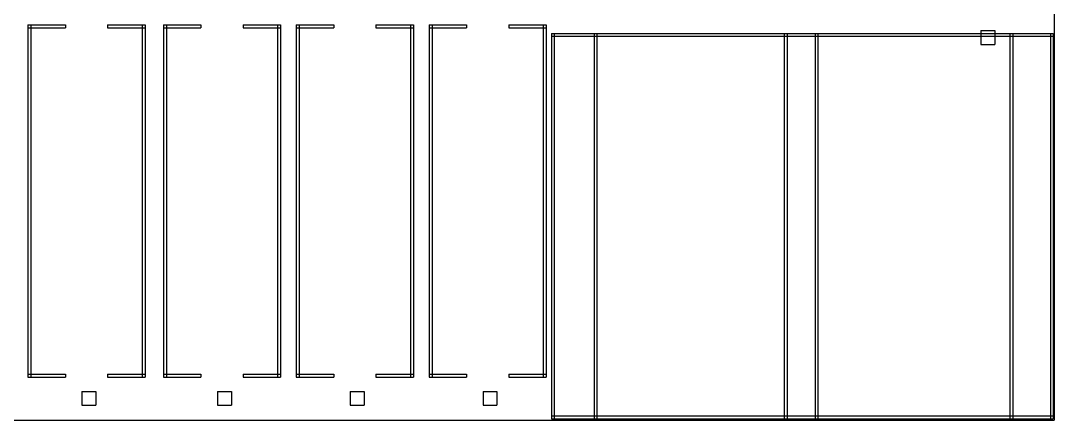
# Model space of a CAD drawing. Header units: metres. Extents: x 0 to 5834, y -4040 to 50.
# Drawn here: x 4121 to 5834, y -4040 to -3378 of the extents above; entities that cross this region are included whole.
import ezdxf

# ---------------------------------------------------------------- set-up
doc = ezdxf.new("R2010")
doc.units = ezdxf.units.M

msp = doc.modelspace()

# ---------------------------------------------------------------- linework, layer by layer
for p in [(5833.913386, 0), (0, -4039.968504)]:
    msp.add_line(p, (5833.913386, -4039.968504))
at = {"layer": '1'}
for p, q in [((4133.444882, -3384.822835), (4138.444882, -3384.822835)), ((4133.444882, -3384.822835), (4133.444882, -3968.562992)), ((4133.444882, -3384.822835), (4195.531496, -3384.822835)), ((4133.444882, -3384.822835), (4133.444882, -3389.822835)), ((4133.444882, -3389.822835), (4195.531496, -3389.822835)), ((4138.444882, -3384.822835), (4138.444882, -3968.562992)), ((4195.531496, -3384.822835), (4195.531496, -3389.822835)), ((4265.334646, -3384.822835), (4327.42126, -3384.822835)), ((4265.334646, -3384.822835), (4265.334646, -3389.822835)), ((4265.334646, -3389.822835), (4327.42126, -3389.822835)), ((4322.42126, -3384.822835), (4327.42126, -3384.822835)), ((4322.42126, -3384.822835), (4322.42126, -3968.562992)), ((4327.42126, -3384.822835), (4327.42126, -3968.562992)), ((4327.42126, -3384.822835), (4327.42126, -3389.822835)), ((4358.070866, -3384.822835), (4363.070866, -3384.822835)), ((4358.070866, -3384.822835), (4358.070866, -3968.562992)), ((4358.070866, -3384.822835), (4420.15748, -3384.822835)), ((4358.070866, -3384.822835), (4358.070866, -3389.822835)), ((4358.070866, -3389.822835), (4420.15748, -3389.822835)), ((4363.070866, -3384.822835), (4363.070866, -3968.562992)), ((4420.15748, -3384.822835), (4420.15748, -3389.822835)), ((4489.96063, -3384.822835), (4552.047244, -3384.822835)), ((4489.96063, -3384.822835), (4489.96063, -3389.822835)), ((4489.96063, -3389.822835), (4552.047244, -3389.822835)), ((4547.047244, -3384.822835), (4552.047244, -3384.822835)), ((4547.047244, -3384.822835), (4547.047244, -3968.562992)), ((4552.047244, -3384.822835), (4552.047244, -3389.822835)), ((4552.047244, -3384.822835), (4552.047244, -3968.562992)), ((4578.070866, -3384.822835), (4583.070866, -3384.822835)), ((4578.070866, -3384.822835), (4578.070866, -3968.562992)), ((4578.070866, -3384.822835), (4640.15748, -3384.822835)), ((4578.070866, -3384.822835), (4578.070866, -3389.822835)), ((4578.070866, -3389.822835), (4640.15748, -3389.822835)), ((4583.070866, -3384.822835), (4583.070866, -3968.562992)), ((4640.15748, -3384.822835), (4640.15748, -3389.822835)), ((4709.96063, -3384.822835), (4772.047244, -3384.822835)), ((4709.96063, -3384.822835), (4709.96063, -3389.822835)), ((4709.96063, -3389.822835), (4772.047244, -3389.822835)), ((4767.047244, -3384.822835), (4772.047244, -3384.822835)), ((4767.047244, -3384.822835), (4767.047244, -3968.562992)), ((4772.047244, -3384.822835), (4772.047244, -3389.822835)), ((4772.047244, -3384.822835), (4772.047244, -3968.562992)), ((4798.070866, -3384.822835), (4860.15748, -3384.822835)), ((4798.070866, -3384.822835), (4798.070866, -3389.822835)), ((4798.070866, -3384.822835), (4803.070866, -3384.822835)), ((4798.070866, -3384.822835), (4798.070866, -3968.562992)), ((4798.070866, -3389.822835), (4860.15748, -3389.822835)), ((4803.070866, -3384.822835), (4803.070866, -3968.562992)), ((4860.15748, -3384.822835), (4860.15748, -3389.822835)), ((4929.96063, -3384.822835), (4992.047244, -3384.822835)), ((4929.96063, -3384.822835), (4929.96063, -3389.822835)), ((4929.96063, -3389.822835), (4992.047244, -3389.822835)), ((4987.047244, -3384.822835), (4992.047244, -3384.822835)), ((4987.047244, -3384.822835), (4987.047244, -3968.562992)), ((4992.047244, -3384.822835), (4992.047244, -3968.562992)), ((4992.047244, -3384.822835), (4992.047244, -3389.822835)), ((5000.622047, -3398.889764), (5832.11811, -3398.889764)), ((5000.622047, -3398.889764), (5000.622047, -3403.614173)), ((5000.622047, -3398.889764), (5005.346457, -3398.889764)), ((5000.622047, -3398.889764), (5000.622047, -4037.472441)), ((5000.622047, -3403.614173), (5832.11811, -3403.614173)), ((5005.346457, -3398.889764), (5005.346457, -4037.472441)), ((5071.488189, -3398.889764), (5076.212598, -3398.889764)), ((5071.488189, -3398.889764), (5071.488189, -4037.472441)), ((5076.212598, -3398.889764), (5076.212598, -4037.472441)), ((5386.448819, -3398.889764), (5391.173228, -3398.889764)), ((5386.448819, -3398.889764), (5386.448819, -4037.472441)), ((5391.173228, -3398.889764), (5391.173228, -4037.472441)), ((5437.629921, -3398.889764), (5442.354331, -3398.889764)), ((5437.629921, -3398.889764), (5437.629921, -4037.472441)), ((5442.354331, -3398.889764), (5442.354331, -4037.472441)), ((5712.203937, -3394.282677), (5735.150394, -3394.282677)), ((5712.203937, -3394.282677), (5712.203937, -3417.229134)), ((5735.150394, -3394.282677), (5735.150394, -3417.229134)), ((5760.464567, -3398.889764), (5765.188976, -3398.889764)), ((5760.464567, -3398.889764), (5760.464567, -4037.472441)), ((5765.188976, -3398.889764), (5765.188976, -4037.472441)), ((5827.393701, -3398.889764), (5832.11811, -3398.889764)), ((5827.393701, -3398.889764), (5827.393701, -4037.472441)), ((5832.11811, -3398.889764), (5832.11811, -4037.472441)), ((5832.11811, -3398.889764), (5832.11811, -3403.614173)), ((5712.203937, -3417.229134), (5735.150394, -3417.229134)), ((4133.444882, -3963.562992), (4195.531496, -3963.562992)), ((4133.444882, -3963.562992), (4133.444882, -3968.562992)), ((4133.444882, -3968.562992), (4138.444882, -3968.562992)), ((4133.444882, -3968.562992), (4195.531496, -3968.562992)), ((4195.531496, -3963.562992), (4195.531496, -3968.562992)), ((4265.334646, -3963.562992), (4327.42126, -3963.562992)), ((4265.334646, -3963.562992), (4265.334646, -3968.562992)), ((4265.334646, -3968.562992), (4327.42126, -3968.562992)), ((4322.42126, -3968.562992), (4327.42126, -3968.562992)), ((4327.42126, -3963.562992), (4327.42126, -3968.562992)), ((4358.070866, -3963.562992), (4420.15748, -3963.562992)), ((4358.070866, -3963.562992), (4358.070866, -3968.562992)), ((4358.070866, -3968.562992), (4420.15748, -3968.562992)), ((4358.070866, -3968.562992), (4363.070866, -3968.562992)), ((4420.15748, -3963.562992), (4420.15748, -3968.562992)), ((4489.96063, -3963.562992), (4552.047244, -3963.562992)), ((4489.96063, -3963.562992), (4489.96063, -3968.562992)), ((4489.96063, -3968.562992), (4552.047244, -3968.562992)), ((4547.047244, -3968.562992), (4552.047244, -3968.562992)), ((4552.047244, -3963.562992), (4552.047244, -3968.562992)), ((4578.070866, -3963.562992), (4640.15748, -3963.562992)), ((4578.070866, -3963.562992), (4578.070866, -3968.562992)), ((4578.070866, -3968.562992), (4583.070866, -3968.562992)), ((4578.070866, -3968.562992), (4640.15748, -3968.562992)), ((4640.15748, -3963.562992), (4640.15748, -3968.562992)), ((4709.96063, -3963.562992), (4772.047244, -3963.562992)), ((4709.96063, -3963.562992), (4709.96063, -3968.562992)), ((4709.96063, -3968.562992), (4772.047244, -3968.562992)), ((4767.047244, -3968.562992), (4772.047244, -3968.562992)), ((4772.047244, -3963.562992), (4772.047244, -3968.562992)), ((4798.070866, -3963.562992), (4860.15748, -3963.562992)), ((4798.070866, -3963.562992), (4798.070866, -3968.562992)), ((4798.070866, -3968.562992), (4803.070866, -3968.562992)), ((4798.070866, -3968.562992), (4860.15748, -3968.562992)), ((4860.15748, -3963.562992), (4860.15748, -3968.562992)), ((4929.96063, -3963.562992), (4992.047244, -3963.562992)), ((4929.96063, -3963.562992), (4929.96063, -3968.562992)), ((4929.96063, -3968.562992), (4992.047244, -3968.562992)), ((4987.047244, -3968.562992), (4992.047244, -3968.562992)), ((4992.047244, -3963.562992), (4992.047244, -3968.562992)), ((4222.89685, -3991.991339), (4245.843307, -3991.991339)), ((4222.89685, -3991.991339), (4222.89685, -4014.937795)), ((4245.843307, -3991.991339), (4245.843307, -4014.937795)), ((4447.522835, -3991.991339), (4470.469291, -3991.991339)), ((4447.522835, -3991.991339), (4447.522835, -4014.937795)), ((4470.469291, -3991.991339), (4470.469291, -4014.937795)), ((4667.522835, -3991.991339), (4690.469291, -3991.991339)), ((4667.522835, -3991.991339), (4667.522835, -4014.937795)), ((4690.469291, -3991.991339), (4690.469291, -4014.937795)), ((4887.522835, -3991.991339), (4910.469291, -3991.991339)), ((4887.522835, -3991.991339), (4887.522835, -4014.937795)), ((4910.469291, -3991.991339), (4910.469291, -4014.937795)), ((4222.89685, -4014.937795), (4245.843307, -4014.937795)), ((4447.522835, -4014.937795), (4470.469291, -4014.937795)), ((4667.522835, -4014.937795), (4690.469291, -4014.937795)), ((4887.522835, -4014.937795), (4910.469291, -4014.937795)), ((5000.622047, -4032.748031), (5832.11811, -4032.748031)), ((5000.622047, -4032.748031), (5000.622047, -4037.472441)), ((5000.622047, -4037.472441), (5832.11811, -4037.472441)), ((5000.622047, -4037.472441), (5005.346457, -4037.472441)), ((5071.488189, -4037.472441), (5076.212598, -4037.472441)), ((5386.448819, -4037.472441), (5391.173228, -4037.472441)), ((5437.629921, -4037.472441), (5442.354331, -4037.472441)), ((5760.464567, -4037.472441), (5765.188976, -4037.472441)), ((5827.393701, -4037.472441), (5832.11811, -4037.472441)), ((5832.11811, -4032.748031), (5832.11811, -4037.472441))]:
    msp.add_line(p, q, dxfattribs=at)

doc.saveas('drawing.dxf')
